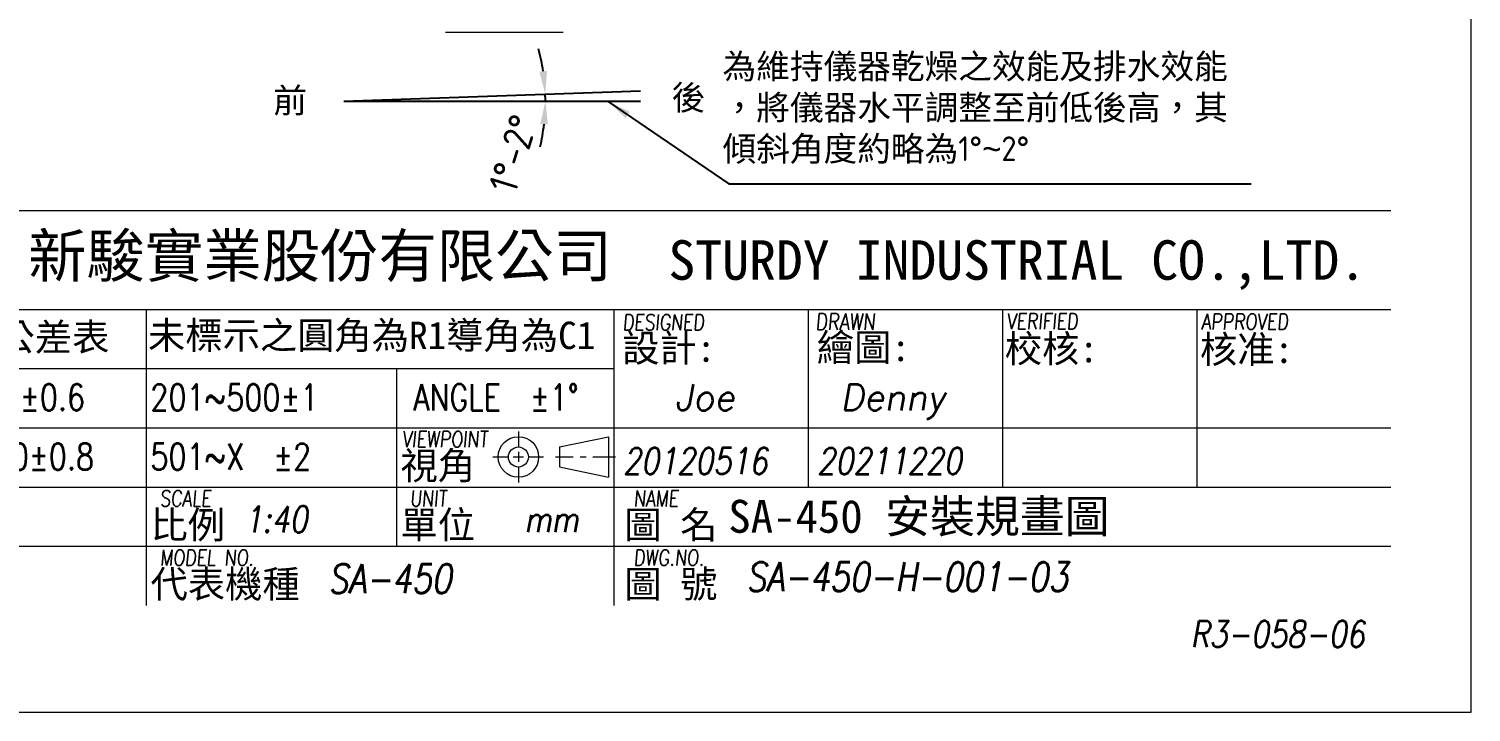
# Model space of a CAD drawing. Header units: millimetres. Extents: x 12914 to 24634, y 52 to 8292.
# Drawn here: x 20254 to 24634, y 52 to 2128 of the extents above; entities that cross this region are included whole.
import ezdxf

# ---------------------------------------------------------------- set-up
doc = ezdxf.new("R2010")
doc.units = ezdxf.units.MM
doc.layers.get('0').update_dxf_attribs({"lineweight": 25})
for name, color, linetype, lineweight in [('D', 3, 'Continuous', 13), ('F', 7, 'Continuous', 15), ('T', 4, 'Continuous', 15)]:
    doc.layers.add(name, color=color, linetype=linetype, lineweight=lineweight)
doc.styles.get("Standard").update_dxf_attribs({"font": 'KAIU.TTF'})
doc.styles.add('STU25', font='isocp2.shx')
doc.styles.add('Text', font='romans.shx', dxfattribs={"width": 0.8, "oblique": 10})
doc.dimstyles.new('STU25', dxfattribs={"dimscale": 35, "dimtxt": 2.5, "dimasz": 2, "dimexe": 0.6, "dimexo": 1, "dimgap": 1, "dimtad": 1, "dimdsep": 46, "dimtxsty": 'STU25', "dimcen": 2, "dimazin": 2, "dimtfac": 1, "dimtmove": 0, "dimatfit": 3, "dimfxl": 0, "dimtolj": 1, "dimtzin": 0, "dimarcsym": 0})
doc.dimstyles.new('STU25$7', dxfattribs={"dimscale": 35, "dimtxt": 2.5, "dimasz": 2, "dimexe": 1.25, "dimexo": 0.625, "dimgap": 1, "dimtad": 0, "dimdec": 4, "dimdsep": 46, "dimtxsty": 'STU25', "dimcen": 2.5, "dimazin": 2, "dimtfac": 1, "dimtdec": 4, "dimtmove": 0, "dimatfit": 3, "dimfxl": 0, "dimtolj": 1, "dimtzin": 0, "dimarcsym": 0})

# ---------------------------------------------------------------- blocks, each defined once
blk = doc.blocks.new('*D2')
at = {"layer": 'D', "color": 0, "linetype": 'Continuous', "lineweight": -2}
for start, end in [(8.5577, 15.1153), (0, 2), (346.8847, 353.4423)]:
    blk.add_arc((21210.7, 1907.9), 611.9, start, end, dxfattribs=at)
at = {"layer": 'D', "color": 0}
for points in [[(21804.3, 1997.9), (21827.5, 2000.1), (21822.3, 1929.3)], [(21830.3, 1837.4), (21807, 1838.7), (21822.7, 1907.9)]]:
    blk.add_solid(points, dxfattribs=at)
at = {"layer": 'Defpoints', "color": 0}
for p in [(22111.2, 1939.4), (21210.7, 1907.9), (21210.7, 1907.9), (21822.5, 1922.2), (22111.7, 1907.9)]:
    blk.add_point(p, dxfattribs=at)
at = {"layer": 'D', "color": 0, "insert": (21724.9, 1749.2), "char_height": 87.5, "attachment_point": 5, "rotation": 72.8414, "style": 'STU25'}
blk.add_mtext('1%%D-2%%D', dxfattribs=at)
blk = doc.blocks.new('新駿LOGO')
at = {"attachment_point": 1, "style": 'STU25'}
for s, insert, char_height in [('{\\f標楷體|b0|i0|c136|p65;新駿實業股份有限公司}', (-504.12, -439.33), 3.25), ('{\\f標楷體|b0|i0|c136|p65;STURDY\\H0.9667x; \\H1.034x;INDUSTRIAL CO.,LTD.}', (-455.51, -439.78), 3)]:
    blk.add_mtext(s, dxfattribs=dict(at, insert=insert, char_height=char_height))
blk = doc.blocks.new('H421')
at = {"layer": 'F', "color": 7}
for p, q in [((155.91, 38.09), (286.91, 38.09)), ((211.36, 38.09), (286.91, 38.09)), ((155.91, 30.59), (286.91, 30.59)), ((192.41, 30.59), (192.41, 17.09)), ((242.66, 30.59), (242.66, 17.09)), ((257.41, 30.59), (257.41, 17.09)), ((272.16, 30.59), (272.16, 17.09)), ((155.91, 26.09), (227.91, 26.09)), ((211.41, 26.09), (211.41, 17.09)), ((155.91, 21.59), (286.91, 21.59)), ((214.91, 21.59), (286.91, 21.59)), ((227.91, 21.59), (286.91, 21.59)), ((155.91, 17.09), (286.91, 17.09)), ((211.41, 17.09), (211.41, 12.59)), ((227.91, 17.09), (227.91, 8.09)), ((286.91, 12.59), (155.91, 12.59))]:
    blk.add_line(p, q, dxfattribs=at)
at = {"layer": 'F'}
for p, q in [((227.91, 30.59), (227.91, 17.09)), ((192.41, 17.09), (192.41, 8.09))]:
    blk.add_line(p, q, dxfattribs=at)
at = {"layer": 'F', "color": 0}
for p, q in [((220.66, 21.32), (220.66, 20.14)), ((223.77, 20.14), (227.5, 20.92)), ((227.5, 20.92), (227.5, 17.84)), ((220.66, 19.77), (220.66, 19)), ((223.77, 20.14), (223.77, 18.62)), ((218.72, 19.38), (219.89, 19.38)), ((220.27, 19.38), (221.04, 19.38)), ((220.66, 18.62), (220.66, 17.45)), ((221.42, 19.38), (222.57, 19.38)), ((223.49, 19.38), (224.81, 19.38)), ((223.77, 18.62), (227.5, 17.84)), ((225.34, 19.38), (225.81, 19.38)), ((226.31, 19.38), (228.03, 19.38))]:
    blk.add_line(p, q, dxfattribs=at)
for radius in [1.54, 0.762]:
    blk.add_circle((220.66, 19.38), radius, dxfattribs=at)
blk.add_blockref('新駿LOGO', (687.56, 475.62))
at = {"layer": 'F', "lineweight": -3}
for s, height, p in [('未標註者一般公差表', 2.076, (164.12, 27.45)), ('未標示之圓角為R1導角為C1', 2.0757, (192.54, 27.58)), ('設計:', 2.076, (228.54, 26.61)), ('繪圖:', 2.076, (243.32, 26.66)), ('校核:', 2.076, (257.59, 26.57)), ('核准:', 2.076, (272.41, 26.52)), ('視角', 2.076, (211.71, 17.69)), ('比例', 2.076, (192.73, 13.19)), ('單位', 2.076, (211.71, 13.19)), ('圖 名', 2.076, (228.7, 13.19)), ('代表機種', 2.076, (192.73, 8.69)), ('圖 號', 2.076, (228.7, 8.69))]:
    blk.add_text(s, height=height, dxfattribs=at).set_placement(p)
at = {"layer": 'F', "color": 1, "lineweight": 15, "style": 'Text', "oblique": 5, "width": 0.8}
for s, height, p in [('DESIGNED', 1.2, (228.57, 29.01)), ('DRAWN', 1.245, (243.23, 29.03)), ('VERIFIED', 1.2, (257.72, 29.09)), ('APPROVED', 1.2, (272.5, 29.06)), ('VIEWPOINT', 1.2, (211.83, 20.13)), ('SCALE', 1.2, (193.44, 15.63)), ('UNIT', 1.2, (212.42, 15.63)), ('NAME', 1.2, (229.41, 15.63)), ('MODEL NO.', 1.2, (193.44, 11.13)), ('DWG.NO.', 1.2, (229.41, 11.13))]:
    blk.add_text(s, height=height, dxfattribs=at).set_placement(p)
at = {"layer": 'F', "lineweight": 20, "style": 'Text', "width": 0.8}
for s, p in [('51~100±0.6', (174.32, 22.91)), ('201~500±1', (192.72, 22.91)), ('ANGLE  ±1%%D', (212.68, 22.91)), ('101~200±0.8', (173.63, 18.41)), ('501~X  ±2', (192.72, 18.41))]:
    blk.add_text(s, height=2, dxfattribs=at).set_placement(p)

msp = doc.modelspace()

# ---------------------------------------------------------------- linework, layer by layer
at = {"linetype": 'Continuous'}
for q in [(22111.199, 1939.365), (22111.748, 1907.92)]:
    msp.add_line((21210.748, 1907.92), q, dxfattribs=at)
at = {"layer": 'D'}
msp.add_line((21518.835, 2117.398), (21876.753, 2117.398), dxfattribs=at)
at = {"layer": 'F', "color": 6}
msp.add_lwpolyline([(12914.167, 8292.124), (12914.167, 52.124), (24634.167, 52.124), (24634.167, 8292.124)], close=True, dxfattribs=at)
msp.add_lwpolyline([(12914.167, 8292.124), (12914.167, 52.124), (24634.167, 52.124), (24634.167, 8292.124)], close=True, dxfattribs=at)

# ---------------------------------------------------------------- block references
at = {"xscale": 40, "yscale": 40, "zscale": 40}
msp.add_blockref('H421', (12914.167, 52.124), dxfattribs=at)

# ---------------------------------------------------------------- texts
at = {"layer": 'D', "color": 4}
msp.add_text('SA-450 安裝規畫圖', height=100, dxfattribs=at).set_placement((22378.091, 597.044))
at = {"layer": 'D', "color": 11, "insert": (22360.516, 2051.39), "char_height": 75, "attachment_point": 1}
msp.add_mtext('{\\C3;為維持儀器乾燥之效能及排水效能\\P，將儀器水平調整至前低後高，其\\P傾斜角度約略為\\Fisocp2.shx;1%%D\\f???|b0|i0|c0|p65;~\\Fisocp2.shx;2%%D}', dxfattribs=at)
at = {"layer": 'D', "linetype": 'Continuous', "char_height": 75, "width": 218.181, "attachment_point": 1}
for s, insert in [(' 前', (20945.178, 1947.999)), ('{\\Fisocp2.shx; }後', (22163.053, 1956.595))]:
    msp.add_mtext(s, dxfattribs=dict(at, insert=insert))
at = {"layer": 'T', "lineweight": 20, "style": 'Text', "oblique": 10}
for s, p in [('Joe', (22215.937, 968.713)), ('Denny', (22718.208, 968.713))]:
    msp.add_text(s, height=80, dxfattribs=at).set_placement(p)
at = {"layer": 'T', "lineweight": 20, "style": 'Text', "oblique": 10, "width": 0.8}
for s, height, p in [('20120516', 80, (22058.32, 775.013)), ('20211220', 80, (22648.32, 775.013)), ('1:40', 80, (20908.407, 598.233)), ('mm', 80, (21758.732, 598.46)), ('SA-450', 88, (21163.482, 413.698)), ('SA-450-H-001-03', 88, (22432.619, 419.292))]:
    msp.add_text(s, height=height, dxfattribs=at).set_placement(p)
at = {"layer": 'T', "linetype": 'Continuous', "lineweight": 20, "insert": (23781.571, 329.478), "char_height": 80, "attachment_point": 1, "style": 'Text'}
msp.add_mtext('{R3-058-06}', dxfattribs=at)

# ---------------------------------------------------------------- dimensions: what is measured, and where the dimension line sits
at = {"layer": 'D', "linetype": 'Continuous'}
dim = msp.add_angular_dim_2l(base=(21822.523, 1922.159), line1=((21210.748, 1907.92), (22111.748, 1907.92)), line2=((21210.748, 1907.92), (22111.199, 1939.365)), text='1%%D-2%%D', dimstyle='STU25', override={"dimtmove": 2}, dxfattribs=at)
dim.commit()
dim.dimension.update_dxf_attribs({"geometry": '*D2', "text_midpoint": (21724.853, 1749.185), "dimtype": 162})

# ---------------------------------------------------------------- leaders
at = {"layer": 'D'}
msp.add_leader([(22014.69, 1906.134), (22379.719, 1657.08), (23965.68, 1657.08)], dimstyle='STU25$7', override={"dimgap": 1, "dimtad": 0}, dxfattribs=at)

doc.saveas('drawing.dxf')
